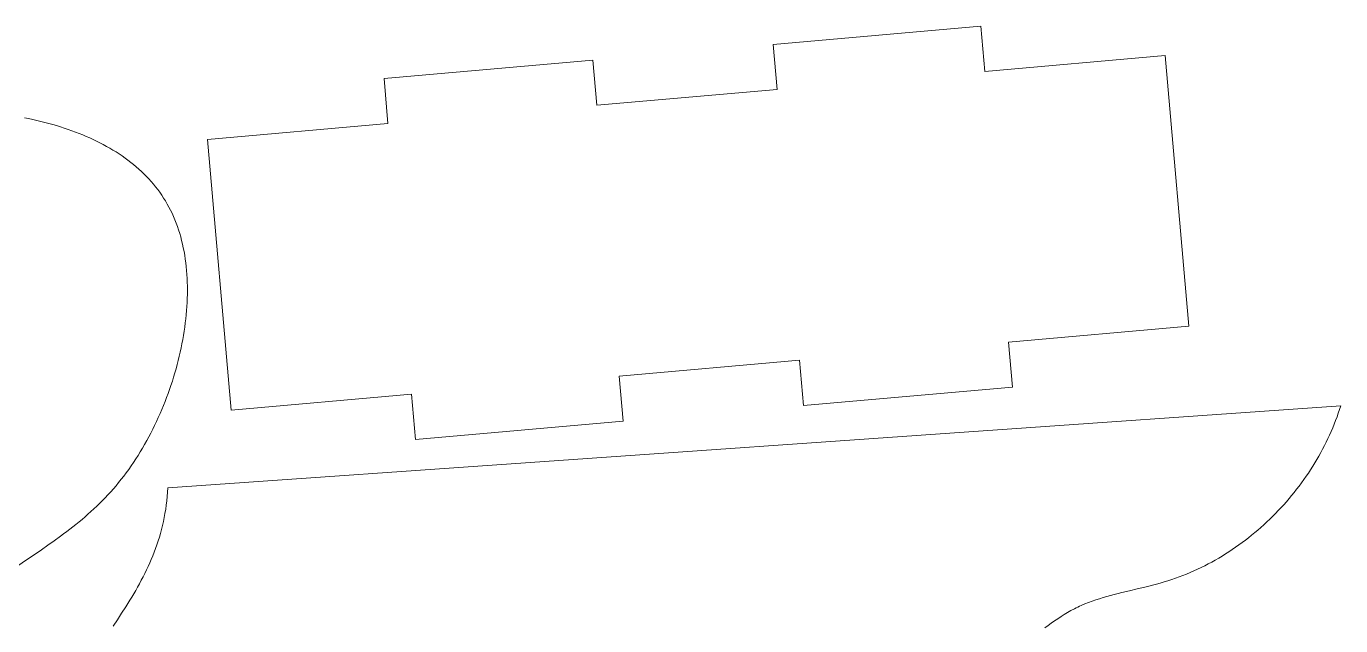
# Model space of a CAD drawing. Header units: inches. Extents: x 0.5 to 31.5, y 7.5 to 12.3.
# Drawn here: x 8.605 to 12.233, y 10.685 to 12.34 of the extents above; entities that cross this region are included whole.
import ezdxf

# ---------------------------------------------------------------- set-up
doc = ezdxf.new("R2010")
doc.units = ezdxf.units.IN
doc.header["$MEASUREMENT"] = 0
doc.layers.add('Layer 1', color=7, linetype='Continuous')

msp = doc.modelspace()

# ---------------------------------------------------------------- linework, layer by layer
at = {"layer": 'Layer 1', "lineweight": 0}
for points in [[(9.1707, 11.2809), (9.1054, 12.028), (9.6035, 12.0716), (9.5926, 12.1961), (10.1687, 12.2465), (10.1796, 12.122), (10.6777, 12.1656), (10.6668, 12.2901), (11.2396, 12.3402), (11.2505, 12.2157), (11.7486, 12.2593), (11.8139, 11.5121), (11.3158, 11.4685), (11.3267, 11.344), (10.7506, 11.2936), (10.7397, 11.4181), (10.2416, 11.3746), (10.2525, 11.25), (9.6797, 11.1999), (9.6688, 11.3245), (9.1707, 11.2809)], [(8.5764, 10.8468), (8.6117, 10.8708), (8.6293, 10.8829), (8.647, 10.895), (8.6646, 10.9073), (8.6821, 10.9197), (8.6995, 10.9323), (8.7081, 10.9387), (8.7167, 10.9452), (8.7253, 10.9518), (8.7338, 10.9584), (8.7423, 10.9652), (8.7507, 10.972), (8.759, 10.9789), (8.7673, 10.986), (8.7755, 10.9931), (8.7836, 11.0004), (8.7917, 11.0078), (8.7996, 11.0153), (8.8075, 11.0229), (8.8153, 11.0307), (8.823, 11.0386), (8.8307, 11.0467), (8.8382, 11.055), (8.8456, 11.0634), (8.8529, 11.072), (8.8601, 11.0807), (8.8672, 11.0896), (8.8741, 11.0986), (8.881, 11.1078), (8.8878, 11.1171), (8.8944, 11.1266), (8.9009, 11.1362), (8.9073, 11.1459), (8.9136, 11.1557), (8.9198, 11.1657), (8.9258, 11.1758), (8.9317, 11.186), (8.9375, 11.1963), (8.9432, 11.2066), (8.9487, 11.2171), (8.9541, 11.2277), (8.9594, 11.2384), (8.9645, 11.2492), (8.9695, 11.26), (8.9744, 11.2709), (8.9791, 11.2819), (8.9837, 11.2929), (8.9882, 11.3041), (8.9925, 11.3152), (8.9966, 11.3264), (9.0007, 11.3377), (9.0045, 11.349), (9.0083, 11.3604), (9.0118, 11.3718), (9.0153, 11.3832), (9.0185, 11.3946), (9.0216, 11.4061), (9.0246, 11.4176), (9.0274, 11.4291), (9.0301, 11.4406), (9.0326, 11.4521), (9.0349, 11.4637), (9.0371, 11.4752), (9.0391, 11.4867), (9.0409, 11.4982), (9.0426, 11.5096), (9.0441, 11.5211), (9.0454, 11.5325), (9.0466, 11.5439), (9.0475, 11.5553), (9.0484, 11.5666), (9.049, 11.5779), (9.0495, 11.5891), (9.0497, 11.6003), (9.0498, 11.6114), (9.0498, 11.6224), (9.0495, 11.6334), (9.049, 11.6443), (9.0484, 11.6552), (9.0476, 11.666), (9.0466, 11.6766), (9.0454, 11.6872), (9.044, 11.6977), (9.0424, 11.7081), (9.0406, 11.7184), (9.0386, 11.7286), (9.0364, 11.7387), (9.034, 11.7487), (9.0315, 11.7586), (9.0287, 11.7683), (9.0257, 11.7779), (9.0225, 11.7874), (9.0191, 11.7967), (9.0155, 11.8059), (9.0117, 11.815), (9.0076, 11.8239), (9.0034, 11.8326), (8.9989, 11.8412), (8.9943, 11.8496), (8.9894, 11.8579), (8.9843, 11.8661), (8.9791, 11.874), (8.9736, 11.8819), (8.9679, 11.8896), (8.9621, 11.8971), (8.956, 11.9045), (8.9498, 11.9118), (8.9434, 11.9189), (8.9368, 11.9258), (8.93, 11.9327), (8.923, 11.9393), (8.9159, 11.9459), (8.9086, 11.9523), (8.9012, 11.9585), (8.8935, 11.9646), (8.8857, 11.9706), (8.8778, 11.9765), (8.8696, 11.9822), (8.8614, 11.9877), (8.8529, 11.9932), (8.8444, 11.9985), (8.8357, 12.0036), (8.8268, 12.0087), (8.8178, 12.0136), (8.8086, 12.0184), (8.7993, 12.023), (8.7899, 12.0275), (8.7804, 12.0319), (8.7707, 12.0362), (8.7609, 12.0403), (8.7509, 12.0444), (8.7409, 12.0482), (8.7307, 12.052), (8.7204, 12.0557), (8.71, 12.0592), (8.6995, 12.0626), (8.6889, 12.0659), (8.6781, 12.069), (8.6673, 12.0721), (8.6564, 12.075), (8.6453, 12.0778), (8.6342, 12.0805), (8.623, 12.0831), (8.6117, 12.0856), (8.6003, 12.0879)], [(11.4165, 10.6799), (11.4253, 10.6862), (11.4341, 10.6925), (11.443, 10.6987), (11.452, 10.7048), (11.461, 10.7106), (11.4701, 10.7163), (11.4793, 10.7218), (11.4885, 10.7271), (11.4979, 10.7321), (11.5027, 10.7345), (11.5074, 10.7369), (11.5122, 10.7391), (11.5171, 10.7413), (11.5268, 10.7455), (11.5367, 10.7495), (11.5466, 10.7532), (11.5567, 10.7567), (11.5668, 10.76), (11.577, 10.7632), (11.5873, 10.7662), (11.5977, 10.7691), (11.6081, 10.7718), (11.6186, 10.7745), (11.6291, 10.7771), (11.6502, 10.7821), (11.6715, 10.7871), (11.6927, 10.7921), (11.7033, 10.7947), (11.7139, 10.7974), (11.7245, 10.8002), (11.7351, 10.8031), (11.7456, 10.8061), (11.7561, 10.8093), (11.7665, 10.8126), (11.7768, 10.8162), (11.7872, 10.8199), (11.7974, 10.8238), (11.8076, 10.8278), (11.8177, 10.8321), (11.8278, 10.8365), (11.8378, 10.8411), (11.8477, 10.8458), (11.8576, 10.8507), (11.8674, 10.8558), (11.8771, 10.861), (11.8867, 10.8664), (11.8963, 10.8719), (11.9058, 10.8776), (11.9152, 10.8835), (11.9245, 10.8895), (11.9337, 10.8956), (11.9429, 10.9019), (11.9519, 10.9083), (11.9609, 10.9148), (11.9698, 10.9215), (11.9785, 10.9283), (11.9872, 10.9353), (11.9958, 10.9423), (12.0043, 10.9495), (12.0126, 10.9568), (12.0209, 10.9643), (12.0291, 10.9718), (12.0371, 10.9795), (12.0451, 10.9873), (12.0529, 10.9952), (12.0606, 11.0032), (12.0682, 11.0113), (12.0757, 11.0195), (12.0831, 11.0278), (12.0903, 11.0363), (12.0975, 11.0448), (12.1045, 11.0534), (12.1113, 11.0621), (12.1181, 11.0709), (12.1247, 11.0797), (12.1311, 11.0887), (12.1375, 11.0978), (12.1437, 11.1069), (12.1498, 11.1161), (12.1557, 11.1254), (12.1615, 11.1347), (12.1671, 11.1441), (12.1726, 11.1536), (12.1779, 11.1632), (12.1831, 11.1728), (12.1882, 11.1825), (12.193, 11.1922), (12.1978, 11.202), (12.2023, 11.2118), (12.2068, 11.2217), (12.211, 11.2317), (12.2151, 11.2417), (12.219, 11.2517), (12.2228, 11.2618), (12.2263, 11.2719), (12.2298, 11.2821), (12.233, 11.2923), (8.9959, 11.0659)], [(8.9959, 11.0659), (8.9951, 11.0538), (8.9942, 11.0418), (8.993, 11.0299), (8.9916, 11.0182), (8.9899, 11.0067), (8.988, 10.9953), (8.9859, 10.9841), (8.9836, 10.973), (8.9811, 10.962), (8.9784, 10.9511), (8.9755, 10.9404), (8.9724, 10.9298), (8.9691, 10.9193), (8.9657, 10.909), (8.962, 10.8987), (8.9582, 10.8886), (8.9543, 10.8785), (8.9502, 10.8686), (8.9459, 10.8587), (8.9415, 10.849), (8.937, 10.8393), (8.9323, 10.8297), (8.9275, 10.8202), (8.9226, 10.8107), (8.9176, 10.8014), (8.9125, 10.7921), (8.9073, 10.7828), (8.9019, 10.7737), (8.8965, 10.7645), (8.891, 10.7555), (8.8854, 10.7464), (8.8798, 10.7375), (8.8683, 10.7196), (8.8565, 10.7019), (8.8446, 10.6842)]]:
    msp.add_lwpolyline(points, dxfattribs=at)

doc.saveas('drawing.dxf')
